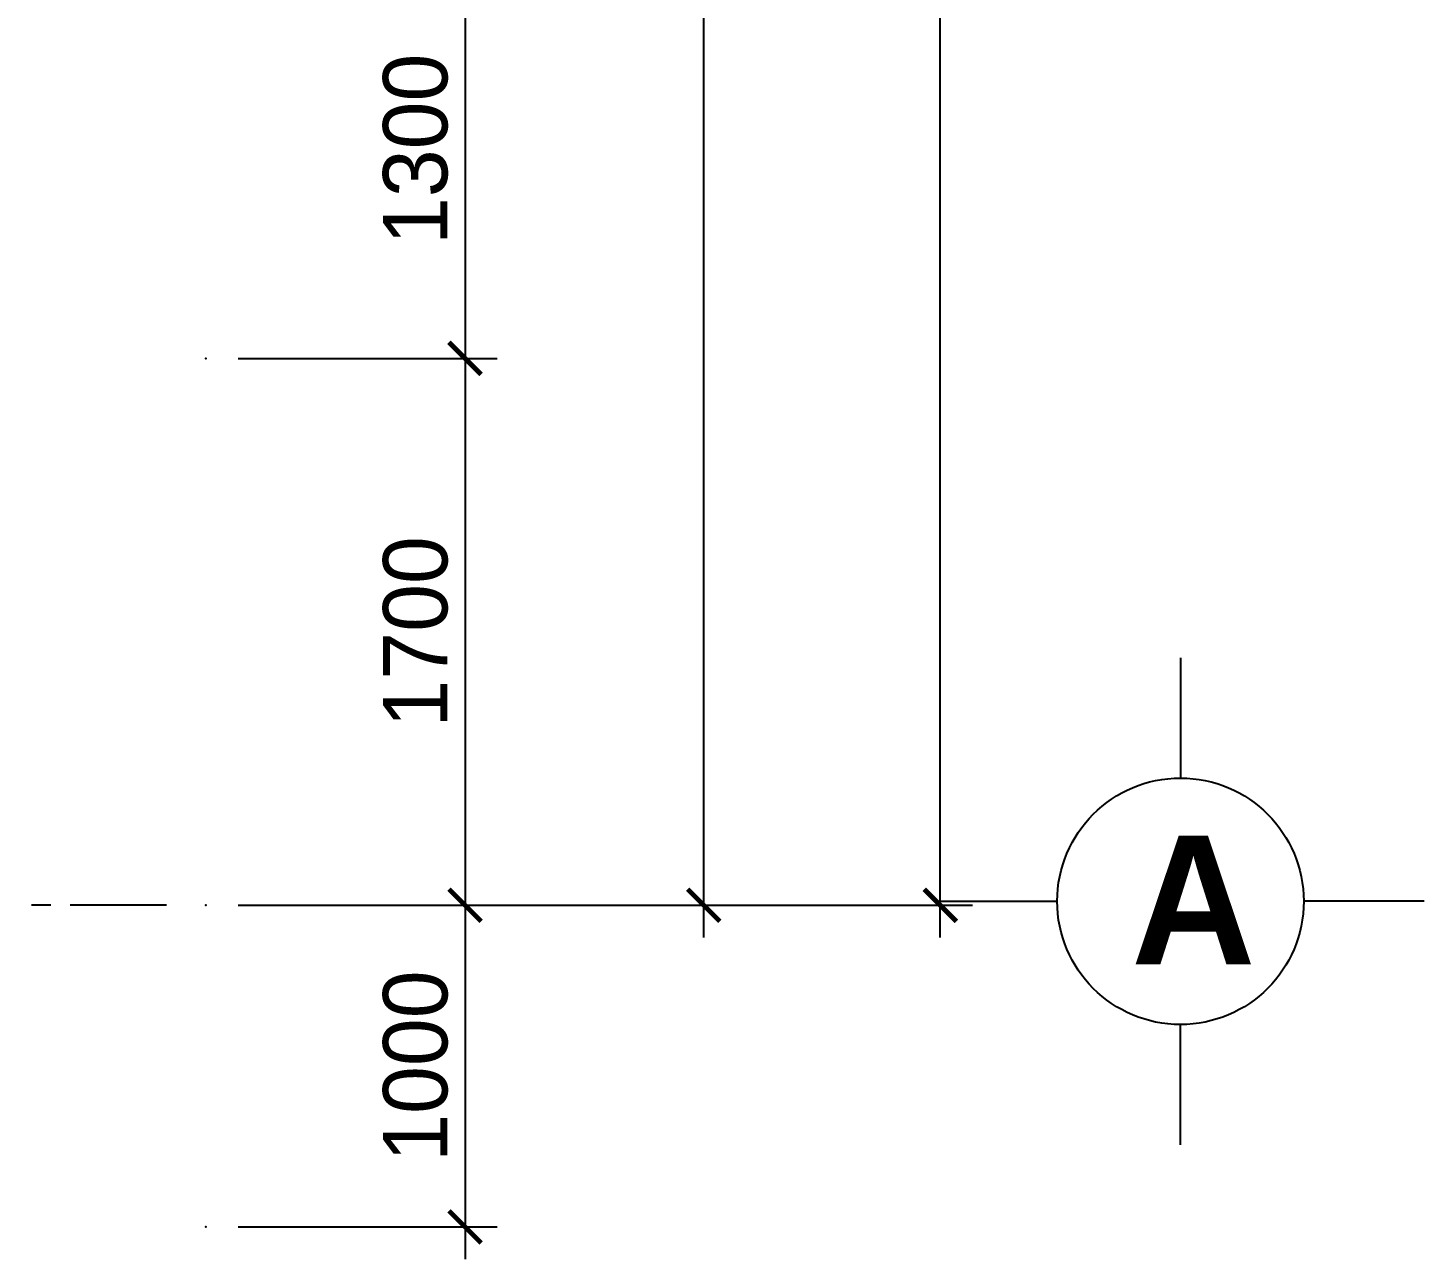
# Model space of a CAD drawing. Header units: inches. Extents: x -844707 to -690155, y -211546 to -175871.
# Drawn here: x -733744 to -729405, y -202513 to -198686 of the extents above; entities that cross this region are included whole.
import ezdxf

# ---------------------------------------------------------------- set-up
doc = ezdxf.new("R2010")
doc.units = ezdxf.units.IN
doc.header["$LTSCALE"] = 48
doc.header["$MEASUREMENT"] = 0
doc.linetypes.add('CENTER', pattern=[2, 1.25, -0.25, 0.25, -0.25])
doc.layers.add('DWGSHARE.com-DefPoints-DWGSHARE.com', color=7, linetype='Continuous', plot=False)
for name, color, linetype in [('DWGSHARE.com-DIM-DWGSHARE.com', 251, 'Continuous'), ('DWGSHARE.com-text-DWGSHARE.com', 3, 'Continuous'), ('DWGSHARE.com-truc-DWGSHARE.com', 250, 'CENTER')]:
    doc.layers.add(name, color=color, linetype=linetype)
doc.styles.add('AVO-B', font='')
doc.styles.add('VNI-AVO', font='')
doc.styles.get('AVO-B').set_extended_font_data('VNI-Avo', bold=True)
doc.styles.get('VNI-AVO').set_extended_font_data('VNI-Avo')
doc.dimstyles.new('tl1-100', dxfattribs={"dimtxt": 200, "dimasz": 100, "dimexe": 100, "dimexo": 100, "dimgap": 50, "dimtad": 1, "dimdec": 0, "dimzin": 0, "dimdsep": 46, "dimtxsty": 'VNI-AVO', "dimblk": 'ARCHTICK', "dimcen": 1, "dimdle": 100, "dimclrd": 256, "dimclre": 256, "dimclrt": 2, "dimadec": 0, "dimazin": 0, "dimtfac": 1, "dimtdec": 0, "dimtix": 1, "dimtofl": 0, "dimtmove": 2, "dimatfit": 3, "dimldrblk": 'ARCHTICK', "dimfxl": 1, "dimtolj": 2, "dimtzin": 0, "dimarcsym": 0})

# ---------------------------------------------------------------- blocks, each defined once
blk = doc.blocks.new('_ArchTick')
at = {"color": 0, "linetype": 'ByBlock', "const_width": 0.15}
blk.add_lwpolyline([(-0.5, -0.5), (0.5, 0.5)], dxfattribs=at)
blk = doc.blocks.new('*D177')
at = {"layer": 'DWGSHARE.com-DefPoints-DWGSHARE.com', "color": 0, "transparency": 16777216}
for p in [(-733190.6, -195013.1), (-731643.7, -195013.1), (-733190.6, -201413.1)]:
    blk.add_point(p, dxfattribs=at)
at = {"layer": 'DWGSHARE.com-DIM-DWGSHARE.com', "lineweight": -2, "transparency": 16777216}
for p, q in [((-731643.7, -201513.1), (-731643.7, -194913.1)), ((-733090.6, -195013.1), (-731543.7, -195013.1)), ((-733090.6, -201413.1), (-731543.7, -201413.1))]:
    blk.add_line(p, q, dxfattribs=at)
at = {"layer": 'DWGSHARE.com-DIM-DWGSHARE.com', "lineweight": -2, "transparency": 16777216, "xscale": 100, "yscale": 100, "zscale": 100}
for p, rotation in [((-731643.7, -195013.1), 90), ((-731643.7, -201413.1), 270)]:
    blk.add_blockref('_ArchTick', p, dxfattribs=dict(at, rotation=rotation))
at = {"layer": 'DWGSHARE.com-DIM-DWGSHARE.com', "color": 2, "transparency": 16777216, "insert": (-731797.2, -198213.1), "char_height": 200, "attachment_point": 5, "rotation": 90, "style": 'VNI-AVO'}
blk.add_mtext('\\A2;6400', dxfattribs=at)
blk = doc.blocks.new('*D180')
at = {"layer": 'DWGSHARE.com-DefPoints-DWGSHARE.com', "color": 0, "transparency": 16777216}
for p in [(-733190.6, -180713.1), (-730908.7, -180713.1), (-733190.6, -201413.1)]:
    blk.add_point(p, dxfattribs=at)
at = {"layer": 'DWGSHARE.com-DIM-DWGSHARE.com', "lineweight": -2, "transparency": 16777216}
for p, q in [((-730908.7, -201513.1), (-730908.7, -180613.1)), ((-733090.6, -180713.1), (-730808.7, -180713.1)), ((-733090.6, -201413.1), (-730808.7, -201413.1))]:
    blk.add_line(p, q, dxfattribs=at)
at = {"layer": 'DWGSHARE.com-DIM-DWGSHARE.com', "lineweight": -2, "transparency": 16777216, "xscale": 100, "yscale": 100, "zscale": 100}
for p, rotation in [((-730908.7, -180713.1), 90), ((-730908.7, -201413.1), 270)]:
    blk.add_blockref('_ArchTick', p, dxfattribs=dict(at, rotation=rotation))
at = {"layer": 'DWGSHARE.com-DIM-DWGSHARE.com', "color": 2, "transparency": 16777216, "insert": (-731062.2, -191063.1), "char_height": 200, "attachment_point": 5, "rotation": 90, "style": 'VNI-AVO'}
blk.add_mtext('\\A2;20700', dxfattribs=at)
blk = doc.blocks.new('*D181')
at = {"layer": 'DWGSHARE.com-DefPoints-DWGSHARE.com', "color": 0, "transparency": 16777216}
for p in [(-733190.6, -201413.1), (-733190.6, -202413.1), (-732385.5, -202413.1)]:
    blk.add_point(p, dxfattribs=at)
at = {"layer": 'DWGSHARE.com-DIM-DWGSHARE.com', "lineweight": -2, "transparency": 16777216}
for p, q in [((-732385.5, -201313.1), (-732385.5, -202513.1)), ((-733090.6, -201413.1), (-732285.5, -201413.1)), ((-733090.6, -202413.1), (-732285.5, -202413.1))]:
    blk.add_line(p, q, dxfattribs=at)
at = {"layer": 'DWGSHARE.com-DIM-DWGSHARE.com', "lineweight": -2, "transparency": 16777216, "xscale": 100, "yscale": 100, "zscale": 100}
for p, rotation in [((-732385.5, -201413.1), 90), ((-732385.5, -202413.1), 270)]:
    blk.add_blockref('_ArchTick', p, dxfattribs=dict(at, rotation=rotation))
at = {"layer": 'DWGSHARE.com-DIM-DWGSHARE.com', "color": 2, "transparency": 16777216, "insert": (-732539, -201913.1), "char_height": 200, "attachment_point": 5, "rotation": 90, "style": 'VNI-AVO'}
blk.add_mtext('\\A2;1000', dxfattribs=at)
blk = doc.blocks.new('*D204')
at = {"layer": 'DWGSHARE.com-DefPoints-DWGSHARE.com', "color": 0, "transparency": 16777216}
for p in [(-733190.6, -198413.1), (-733190.6, -199713.1), (-732385.5, -199713.1)]:
    blk.add_point(p, dxfattribs=at)
at = {"layer": 'DWGSHARE.com-DIM-DWGSHARE.com', "lineweight": -2, "transparency": 16777216}
for p, q in [((-732385.5, -198313.1), (-732385.5, -199813.1)), ((-733090.6, -198413.1), (-732285.5, -198413.1)), ((-733090.6, -199713.1), (-732285.5, -199713.1))]:
    blk.add_line(p, q, dxfattribs=at)
at = {"layer": 'DWGSHARE.com-DIM-DWGSHARE.com', "lineweight": -2, "transparency": 16777216, "xscale": 100, "yscale": 100, "zscale": 100}
for p, rotation in [((-732385.5, -198413.1), 90), ((-732385.5, -199713.1), 270)]:
    blk.add_blockref('_ArchTick', p, dxfattribs=dict(at, rotation=rotation))
at = {"layer": 'DWGSHARE.com-DIM-DWGSHARE.com', "color": 2, "transparency": 16777216, "insert": (-732539, -199063.1), "char_height": 200, "attachment_point": 5, "rotation": 90, "style": 'VNI-AVO'}
blk.add_mtext('\\A2;1300', dxfattribs=at)
blk = doc.blocks.new('*D205')
at = {"layer": 'DWGSHARE.com-DefPoints-DWGSHARE.com', "color": 0, "transparency": 16777216}
for p in [(-733190.6, -199713.1), (-733190.6, -201413.1), (-732385.5, -201413.1)]:
    blk.add_point(p, dxfattribs=at)
at = {"layer": 'DWGSHARE.com-DIM-DWGSHARE.com', "lineweight": -2, "transparency": 16777216}
for p, q in [((-732385.5, -199613.1), (-732385.5, -201513.1)), ((-733090.6, -199713.1), (-732285.5, -199713.1)), ((-733090.6, -201413.1), (-732285.5, -201413.1))]:
    blk.add_line(p, q, dxfattribs=at)
at = {"layer": 'DWGSHARE.com-DIM-DWGSHARE.com', "lineweight": -2, "transparency": 16777216, "xscale": 100, "yscale": 100, "zscale": 100}
for p, rotation in [((-732385.5, -199713.1), 90), ((-732385.5, -201413.1), 270)]:
    blk.add_blockref('_ArchTick', p, dxfattribs=dict(at, rotation=rotation))
at = {"layer": 'DWGSHARE.com-DIM-DWGSHARE.com', "color": 2, "transparency": 16777216, "insert": (-732539, -200563.1), "char_height": 200, "attachment_point": 5, "rotation": 90, "style": 'VNI-AVO'}
blk.add_mtext('\\A2;1700', dxfattribs=at)

msp = doc.modelspace()

# ---------------------------------------------------------------- linework, layer by layer
at = {"layer": 'DWGSHARE.com-DIM-DWGSHARE.com'}
for p, q in [((-730162.3, -200643.8), (-730162.3, -201017.8)), ((-730919.3, -201400.8), (-730545.3, -201400.8)), ((-729405.3, -201400.8), (-729779.3, -201400.8)), ((-730162.3, -202157.8), (-730162.3, -201783.8))]:
    msp.add_line(p, q, dxfattribs=at)
msp.add_circle((-730162.3, -201400.8), 383, dxfattribs=at)
at = {"layer": 'DWGSHARE.com-truc-DWGSHARE.com', "ltscale": 5}
msp.add_line((-733313, -201413.1), (-759552, -201413.1), dxfattribs=at)

# ---------------------------------------------------------------- texts
at = {"layer": 'DWGSHARE.com-text-DWGSHARE.com', "color": 3, "style": 'AVO-B'}
msp.add_text('A', height=400, dxfattribs=at).set_placement((-730315.3, -201597.1))

# ---------------------------------------------------------------- dimensions: what is measured, and where the dimension line sits
at = {"layer": 'DWGSHARE.com-DIM-DWGSHARE.com'}
for base, p1, p2, angle, picture, middle in [((-730908.7, -180713.1), (-733190.6, -201413.1), (-733190.6, -180713.1), 270, '*D180', (-731062.2, -191063.1)), ((-731643.7, -195013.1), (-733190.6, -201413.1), (-733190.6, -195013.1), 270, '*D177', (-731797.2, -198213.1)), ((-732385.5, -199713.1), (-733190.6, -198413.1), (-733190.6, -199713.1), 90, '*D204', (-732539, -199063.1)), ((-732385.5, -201413.1), (-733190.6, -199713.1), (-733190.6, -201413.1), 90, '*D205', (-732539, -200563.1)), ((-732385.5, -202413.1), (-733190.6, -201413.1), (-733190.6, -202413.1), 90, '*D181', (-732539, -201913.1))]:
    dim = msp.add_linear_dim(base=base, p1=p1, p2=p2, angle=angle, dimstyle='tl1-100', dxfattribs=at)
    dim.commit()
    dim.dimension.update_dxf_attribs({"geometry": picture, "text_midpoint": middle})

doc.saveas('drawing.dxf')
